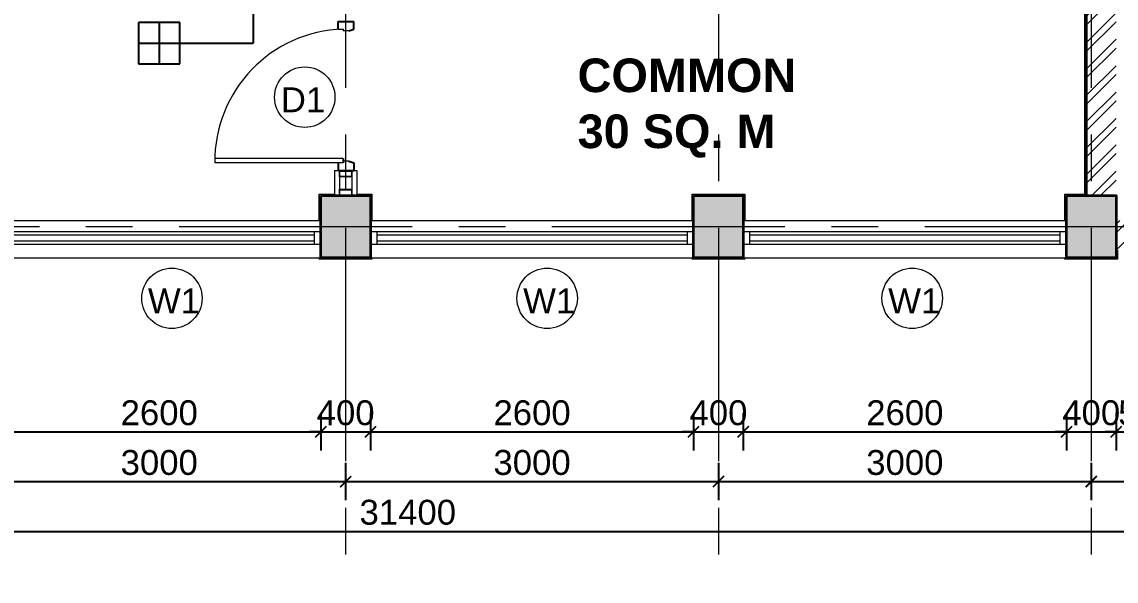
# Model space of a CAD drawing. Header units: inches. Extents: x 527934 to 2134587, y -408734 to 227304.
# Drawn here: x 1485295 to 1494101, y -203679 to -199183 of the extents above; entities that cross this region are included whole.
import ezdxf

# ---------------------------------------------------------------- set-up
doc = ezdxf.new("R2010")
doc.units = ezdxf.units.IN
doc.header["$MEASUREMENT"] = 0
doc.linetypes.add('CENTER', pattern=[2, 1.25, -0.25, 0.25, -0.25])
for name, color, linetype, lineweight in [('1 LIGHT N SWITCH', 3, 'Continuous', 25), ('6 LIGHT PT WIRING', 3, 'Continuous', 25), ('centre line', 1, 'CENTER', 9), ('dim', 253, 'Continuous', 9), ('door', 77, 'Continuous', 13), ('hatch', 250, 'Continuous', 5), ('hatch - general', 252, 'Continuous', 5), ('hatch 2', 251, 'Continuous', 5), ('metal', 40, 'Continuous', 18), ('partition wall', 5, 'Continuous', 20), ('plaster line', 253, 'Continuous', 5), ('sill', 253, 'Continuous', 13), ('text', 7, 'Continuous', 13), ('wall - brick', 30, 'Continuous', 35), ('window', 1, 'Continuous', 15)]:
    doc.layers.add(name, color=color, linetype=linetype, lineweight=lineweight)
doc.styles.get("Standard").update_dxf_attribs({"font": 'arial.ttf'})
doc.styles.add('style1', font='arial.ttf')
doc.linetypes.add('BATTING', pattern='A,0.0001,-0.1,[134,ltypeshp.shx,S=0.1,R=0,X=-0.1,Y=0],-0.2,[134,ltypeshp.shx,S=0.1,R=180,X=0.1,Y=0],-0.1', length=0.4001)
doc.dimstyles.new('dim 100', dxfattribs={"dimtxt": 200, "dimasz": 90, "dimexe": 150, "dimexo": 150, "dimgap": 50, "dimtad": 1, "dimdec": 0, "dimzin": 0, "dimdsep": 46, "dimtxsty": 'Standard', "dimblk": 'ARCHTICK', "dimcen": 100, "dimdle": 150, "dimazin": 0, "dimtfac": 1, "dimtdec": 0, "dimtix": 1, "dimtmove": 2, "dimatfit": 3, "dimfxl": 150, "dimfxlon": 1, "dimtolj": 1, "dimtzin": 0, "dimarcsym": 0})

# ---------------------------------------------------------------- blocks, each defined once
blk = doc.blocks.new('door 1')
at = {"layer": 'door', "lineweight": 25}
for p, q in [((1761262.3, -142071.5), (1761366.5, -142071.5)), ((1761262.3, -142124), (1761262.3, -142071.5)), ((1761333.2, -142134), (1761366.5, -142124)), ((1761366.5, -142124), (1761366.5, -142071.5)), ((1761295.7, -142989.8), (1761295.7, -143019)), ((1761333.2, -143009), (1761366.5, -143019)), ((1761262.3, -143019), (1761262.3, -143071.5)), ((1761262.3, -143071.5), (1761366.5, -143071.5)), ((1761366.5, -143019), (1761366.5, -143071.5))]:
    blk.add_line(p, q, dxfattribs=at)
at = {"layer": 'door'}
for p, q in [((1761262.3, -142124), (1761295.7, -142124)), ((1761295.7, -142124), (1761295.7, -142134)), ((1761333.2, -142134), (1761295.7, -142134)), ((1761295.7, -142989.8), (1760434.8, -142989.8)), ((1761333.2, -143009), (1761295.7, -143009)), ((1761295.7, -143019), (1760434.6, -143019))]:
    blk.add_line(p, q, dxfattribs=at)
blk.add_arc((1761319.9, -143009), 885.3, 91.56718, 180.64961, dxfattribs=at)
blk = doc.blocks.new('WINDOW 1')
at = {"layer": 'window'}
for p, q in [((2122081.7, -84476), (2124681.7, -84476)), ((2122131.7, -84476), (2122131.7, -84576)), ((2122131.7, -84501), (2124631.7, -84501)), ((2122081.7, -84576), (2124681.7, -84576)), ((2122131.7, -84551), (2124631.7, -84551))]:
    blk.add_line(p, q, dxfattribs=at)
at = {"layer": 'window', "ltscale": 400}
blk.add_line((2124631.7, -84576), (2124631.7, -84476), dxfattribs=at)
blk = doc.blocks.new('2X4')
at = {"layer": 'hatch 2'}
h = blk.add_hatch(dxfattribs=at)
h.set_pattern_fill('ANSI31', color=256, scale=20)
h.set_pattern_definition([(45, (0, 0), (-1.767766953, 1.767766953), [])])
h.paths.add_polyline_path([(5938822.1, -146996.9), (5938776.1, -146996.9, 0.414214), (5938774.1, -146998.9), (5938774.1, -147046.9), (5938777.3, -147046.9), (5938777.3, -147000.1), (5938820.9, -147000.1), (5938820.9, -147046.9), (5938824.1, -147046.9), (5938824.1, -146998.9, 0.414214)])
h.paths.add_polyline_path([(5938777.3, -147046.9), (5938774.1, -147046.9), (5938774.1, -147094.9, 0.414214), (5938776.1, -147096.9), (5938822.1, -147096.9, 0.414218), (5938824.1, -147094.9), (5938824.1, -147046.9), (5938820.9, -147046.9), (5938820.9, -147093.7), (5938777.3, -147093.7)])
at = {"layer": 'metal'}
blk.add_lwpolyline([(5938776.1, -147096.9), (5938822.1, -147096.9, 0.414214), (5938824.1, -147094.9), (5938824.1, -146998.9, 0.414214), (5938822.1, -146996.9), (5938776.1, -146996.9, 0.414214), (5938774.1, -146998.9), (5938774.1, -147094.9, 0.414214)], format="xyb", close=True, dxfattribs=at)
blk.add_lwpolyline([(5938777.3, -147093.7), (5938820.9, -147093.7), (5938820.9, -147000.1), (5938777.3, -147000.1)], close=True, dxfattribs=at)
blk = doc.blocks.new('_ArchTick')
at = {"color": 0, "linetype": 'ByBlock', "const_width": 0.15}
blk.add_lwpolyline([(-0.5, -0.5), (0.5, 0.5)], dxfattribs=at)
blk = doc.blocks.new('*D3360')
at = {"layer": 'Defpoints', "color": 0, "ltscale": 400}
for p in [(1472700.6, -201078.8), (1504100.6, -201078.8), (1504100.6, -203278.8)]:
    blk.add_point(p, dxfattribs=at)
at = {"layer": 'dim', "color": 0, "lineweight": -2, "ltscale": 400}
for p, q in [((1472700.6, -203128.8), (1472700.6, -203428.8)), ((1504100.6, -203128.8), (1504100.6, -203428.8)), ((1472550.6, -203278.8), (1504250.6, -203278.8))]:
    blk.add_line(p, q, dxfattribs=at)
at = {"layer": 'dim', "color": 0, "lineweight": -2, "ltscale": 400, "xscale": 90, "yscale": 90, "zscale": 90, "rotation": 180}
blk.add_blockref('_ArchTick', (1472700.6, -203278.8), dxfattribs=at)
at = {"layer": 'dim', "color": 0, "lineweight": -2, "ltscale": 400, "xscale": 90, "yscale": 90, "zscale": 90}
blk.add_blockref('_ArchTick', (1504100.6, -203278.8), dxfattribs=at)
at = {"layer": 'dim', "color": 0, "ltscale": 400, "insert": (1488400.6, -203126.6), "char_height": 200, "attachment_point": 5}
blk.add_mtext('\\A1;31400', dxfattribs=at)
blk = doc.blocks.new('*D3365')
at = {"layer": 'Defpoints', "color": 0, "ltscale": 400}
for p in [(1484900.6, -201078.8), (1487900.6, -201078.8), (1487900.6, -202878.8)]:
    blk.add_point(p, dxfattribs=at)
at = {"layer": 'dim', "color": 0, "lineweight": -2, "ltscale": 400}
for p, q in [((1484900.6, -202728.8), (1484900.6, -203028.8)), ((1487900.6, -202728.8), (1487900.6, -203028.8)), ((1484750.6, -202878.8), (1488050.6, -202878.8))]:
    blk.add_line(p, q, dxfattribs=at)
at = {"layer": 'dim', "color": 0, "lineweight": -2, "ltscale": 400, "xscale": 90, "yscale": 90, "zscale": 90, "rotation": 180}
blk.add_blockref('_ArchTick', (1484900.6, -202878.8), dxfattribs=at)
at = {"layer": 'dim', "color": 0, "lineweight": -2, "ltscale": 400, "xscale": 90, "yscale": 90, "zscale": 90}
blk.add_blockref('_ArchTick', (1487900.6, -202878.8), dxfattribs=at)
at = {"layer": 'dim', "color": 0, "ltscale": 400, "insert": (1486400.6, -202726.6), "char_height": 200, "attachment_point": 5}
blk.add_mtext('\\A1;3000', dxfattribs=at)
blk = doc.blocks.new('*D3366')
at = {"layer": 'Defpoints', "color": 0, "ltscale": 400}
for p in [(1487900.6, -201078.8), (1490900.6, -201078.8), (1490900.6, -202878.8)]:
    blk.add_point(p, dxfattribs=at)
at = {"layer": 'dim', "color": 0, "lineweight": -2, "ltscale": 400}
for p, q in [((1487900.6, -202728.8), (1487900.6, -203028.8)), ((1490900.6, -202728.8), (1490900.6, -203028.8)), ((1487750.6, -202878.8), (1491050.6, -202878.8))]:
    blk.add_line(p, q, dxfattribs=at)
at = {"layer": 'dim', "color": 0, "lineweight": -2, "ltscale": 400, "xscale": 90, "yscale": 90, "zscale": 90, "rotation": 180}
blk.add_blockref('_ArchTick', (1487900.6, -202878.8), dxfattribs=at)
at = {"layer": 'dim', "color": 0, "lineweight": -2, "ltscale": 400, "xscale": 90, "yscale": 90, "zscale": 90}
blk.add_blockref('_ArchTick', (1490900.6, -202878.8), dxfattribs=at)
at = {"layer": 'dim', "color": 0, "ltscale": 400, "insert": (1489400.6, -202726.6), "char_height": 200, "attachment_point": 5}
blk.add_mtext('\\A1;3000', dxfattribs=at)
blk = doc.blocks.new('*D3367')
at = {"layer": 'Defpoints', "color": 0, "ltscale": 400}
for p in [(1490900.6, -201078.8), (1493900.6, -201078.8), (1493900.6, -202878.8)]:
    blk.add_point(p, dxfattribs=at)
at = {"layer": 'dim', "color": 0, "lineweight": -2, "ltscale": 400}
for p, q in [((1490900.6, -202728.8), (1490900.6, -203028.8)), ((1493900.6, -202728.8), (1493900.6, -203028.8)), ((1490750.6, -202878.8), (1494050.6, -202878.8))]:
    blk.add_line(p, q, dxfattribs=at)
at = {"layer": 'dim', "color": 0, "lineweight": -2, "ltscale": 400, "xscale": 90, "yscale": 90, "zscale": 90, "rotation": 180}
blk.add_blockref('_ArchTick', (1490900.6, -202878.8), dxfattribs=at)
at = {"layer": 'dim', "color": 0, "lineweight": -2, "ltscale": 400, "xscale": 90, "yscale": 90, "zscale": 90}
blk.add_blockref('_ArchTick', (1493900.6, -202878.8), dxfattribs=at)
at = {"layer": 'dim', "color": 0, "ltscale": 400, "insert": (1492400.6, -202726.6), "char_height": 200, "attachment_point": 5}
blk.add_mtext('\\A1;3000', dxfattribs=at)
blk = doc.blocks.new('*D3368')
at = {"layer": 'Defpoints', "color": 0, "ltscale": 400}
for p in [(1493900.6, -201078.8), (1497900.6, -201078.8), (1497900.6, -202878.8)]:
    blk.add_point(p, dxfattribs=at)
at = {"layer": 'dim', "color": 0, "lineweight": -2, "ltscale": 400}
for p, q in [((1493900.6, -202728.8), (1493900.6, -203028.8)), ((1497900.6, -202728.8), (1497900.6, -203028.8)), ((1493750.6, -202878.8), (1498050.6, -202878.8))]:
    blk.add_line(p, q, dxfattribs=at)
at = {"layer": 'dim', "color": 0, "lineweight": -2, "ltscale": 400, "xscale": 90, "yscale": 90, "zscale": 90, "rotation": 180}
blk.add_blockref('_ArchTick', (1493900.6, -202878.8), dxfattribs=at)
at = {"layer": 'dim', "color": 0, "lineweight": -2, "ltscale": 400, "xscale": 90, "yscale": 90, "zscale": 90}
blk.add_blockref('_ArchTick', (1497900.6, -202878.8), dxfattribs=at)
at = {"layer": 'dim', "color": 0, "ltscale": 400, "insert": (1495900.6, -202726.7), "char_height": 200, "attachment_point": 5}
blk.add_mtext('\\A1;4000', dxfattribs=at)
blk = doc.blocks.new('*D3392')
at = {"layer": 'Defpoints', "color": 0, "ltscale": 400}
for p in [(1485100.6, -201078.8), (1487700.6, -201078.8), (1487700.6, -202478.8)]:
    blk.add_point(p, dxfattribs=at)
at = {"layer": 'plaster line', "color": 0, "lineweight": -2, "ltscale": 400}
for p, q in [((1485100.6, -202328.8), (1485100.6, -202628.8)), ((1487700.6, -202328.8), (1487700.6, -202628.8)), ((1484950.6, -202478.8), (1487850.6, -202478.8))]:
    blk.add_line(p, q, dxfattribs=at)
at = {"layer": 'plaster line', "color": 0, "lineweight": -2, "ltscale": 400, "xscale": 90, "yscale": 90, "zscale": 90, "rotation": 180}
blk.add_blockref('_ArchTick', (1485100.6, -202478.8), dxfattribs=at)
at = {"layer": 'plaster line', "color": 0, "lineweight": -2, "ltscale": 400, "xscale": 90, "yscale": 90, "zscale": 90}
blk.add_blockref('_ArchTick', (1487700.6, -202478.8), dxfattribs=at)
at = {"layer": 'plaster line', "color": 0, "ltscale": 400, "insert": (1486400.6, -202326.7), "char_height": 200, "attachment_point": 5}
blk.add_mtext('\\A1;2600', dxfattribs=at)
blk = doc.blocks.new('*D3393')
at = {"layer": 'Defpoints', "color": 0, "ltscale": 400}
for p in [(1487700.6, -201078.8), (1488100.6, -201078.8), (1488100.6, -202478.8)]:
    blk.add_point(p, dxfattribs=at)
at = {"layer": 'plaster line', "color": 0, "lineweight": -2, "ltscale": 400}
for p, q in [((1487700.6, -202328.8), (1487700.6, -202628.8)), ((1488100.6, -202328.8), (1488100.6, -202628.8)), ((1487700.6, -202478.8), (1487610.6, -202478.8)), ((1487700.6, -202478.8), (1488100.6, -202478.8)), ((1488100.6, -202478.8), (1488190.6, -202478.8))]:
    blk.add_line(p, q, dxfattribs=at)
at = {"layer": 'plaster line', "color": 0, "lineweight": -2, "ltscale": 400, "xscale": 90, "yscale": 90, "zscale": 90}
blk.add_blockref('_ArchTick', (1487700.6, -202478.8), dxfattribs=at)
at = {"layer": 'plaster line', "color": 0, "lineweight": -2, "ltscale": 400, "xscale": 90, "yscale": 90, "zscale": 90, "rotation": 180}
blk.add_blockref('_ArchTick', (1488100.6, -202478.8), dxfattribs=at)
at = {"layer": 'plaster line', "color": 0, "ltscale": 400, "insert": (1487900.6, -202326.7), "char_height": 200, "attachment_point": 5}
blk.add_mtext('\\A1;400', dxfattribs=at)
blk = doc.blocks.new('*D3394')
at = {"layer": 'Defpoints', "color": 0, "ltscale": 400}
for p in [(1488100.6, -201078.8), (1490700.6, -201078.8), (1490700.6, -202478.8)]:
    blk.add_point(p, dxfattribs=at)
at = {"layer": 'plaster line', "color": 0, "lineweight": -2, "ltscale": 400}
for p, q in [((1488100.6, -202328.8), (1488100.6, -202628.8)), ((1490700.6, -202328.8), (1490700.6, -202628.8)), ((1487950.6, -202478.8), (1490850.6, -202478.8))]:
    blk.add_line(p, q, dxfattribs=at)
at = {"layer": 'plaster line', "color": 0, "lineweight": -2, "ltscale": 400, "xscale": 90, "yscale": 90, "zscale": 90, "rotation": 180}
blk.add_blockref('_ArchTick', (1488100.6, -202478.8), dxfattribs=at)
at = {"layer": 'plaster line', "color": 0, "lineweight": -2, "ltscale": 400, "xscale": 90, "yscale": 90, "zscale": 90}
blk.add_blockref('_ArchTick', (1490700.6, -202478.8), dxfattribs=at)
at = {"layer": 'plaster line', "color": 0, "ltscale": 400, "insert": (1489400.6, -202326.7), "char_height": 200, "attachment_point": 5}
blk.add_mtext('\\A1;2600', dxfattribs=at)
blk = doc.blocks.new('*D3395')
at = {"layer": 'Defpoints', "color": 0, "ltscale": 400}
for p in [(1490700.6, -201078.8), (1491100.6, -201078.8), (1491100.6, -202478.8)]:
    blk.add_point(p, dxfattribs=at)
at = {"layer": 'plaster line', "color": 0, "lineweight": -2, "ltscale": 400}
for p, q in [((1490700.6, -202328.8), (1490700.6, -202628.8)), ((1491100.6, -202328.8), (1491100.6, -202628.8)), ((1490700.6, -202478.8), (1490610.6, -202478.8)), ((1490700.6, -202478.8), (1491100.6, -202478.8)), ((1491100.6, -202478.8), (1491190.6, -202478.8))]:
    blk.add_line(p, q, dxfattribs=at)
at = {"layer": 'plaster line', "color": 0, "lineweight": -2, "ltscale": 400, "xscale": 90, "yscale": 90, "zscale": 90}
blk.add_blockref('_ArchTick', (1490700.6, -202478.8), dxfattribs=at)
at = {"layer": 'plaster line', "color": 0, "lineweight": -2, "ltscale": 400, "xscale": 90, "yscale": 90, "zscale": 90, "rotation": 180}
blk.add_blockref('_ArchTick', (1491100.6, -202478.8), dxfattribs=at)
at = {"layer": 'plaster line', "color": 0, "ltscale": 400, "insert": (1490900.6, -202326.7), "char_height": 200, "attachment_point": 5}
blk.add_mtext('\\A1;400', dxfattribs=at)
blk = doc.blocks.new('*D3396')
at = {"layer": 'Defpoints', "color": 0, "ltscale": 400}
for p in [(1491100.6, -201078.8), (1493700.6, -201078.8), (1493700.6, -202478.8)]:
    blk.add_point(p, dxfattribs=at)
at = {"layer": 'plaster line', "color": 0, "lineweight": -2, "ltscale": 400}
for p, q in [((1491100.6, -202328.8), (1491100.6, -202628.8)), ((1493700.6, -202328.8), (1493700.6, -202628.8)), ((1490950.6, -202478.8), (1493850.6, -202478.8))]:
    blk.add_line(p, q, dxfattribs=at)
at = {"layer": 'plaster line', "color": 0, "lineweight": -2, "ltscale": 400, "xscale": 90, "yscale": 90, "zscale": 90, "rotation": 180}
blk.add_blockref('_ArchTick', (1491100.6, -202478.8), dxfattribs=at)
at = {"layer": 'plaster line', "color": 0, "lineweight": -2, "ltscale": 400, "xscale": 90, "yscale": 90, "zscale": 90}
blk.add_blockref('_ArchTick', (1493700.6, -202478.8), dxfattribs=at)
at = {"layer": 'plaster line', "color": 0, "ltscale": 400, "insert": (1492400.6, -202326.7), "char_height": 200, "attachment_point": 5}
blk.add_mtext('\\A1;2600', dxfattribs=at)
blk = doc.blocks.new('*D3397')
at = {"layer": 'Defpoints', "color": 0, "ltscale": 400}
for p in [(1493700.6, -201078.8), (1494100.6, -201078.8), (1494100.6, -202478.8)]:
    blk.add_point(p, dxfattribs=at)
at = {"layer": 'plaster line', "color": 0, "lineweight": -2, "ltscale": 400}
for p, q in [((1493700.6, -202328.8), (1493700.6, -202628.8)), ((1494100.6, -202328.8), (1494100.6, -202628.8)), ((1493700.6, -202478.8), (1493610.6, -202478.8)), ((1493700.6, -202478.8), (1494100.6, -202478.8)), ((1494100.6, -202478.8), (1494190.6, -202478.8))]:
    blk.add_line(p, q, dxfattribs=at)
at = {"layer": 'plaster line', "color": 0, "lineweight": -2, "ltscale": 400, "xscale": 90, "yscale": 90, "zscale": 90}
blk.add_blockref('_ArchTick', (1493700.6, -202478.8), dxfattribs=at)
at = {"layer": 'plaster line', "color": 0, "lineweight": -2, "ltscale": 400, "xscale": 90, "yscale": 90, "zscale": 90, "rotation": 180}
blk.add_blockref('_ArchTick', (1494100.6, -202478.8), dxfattribs=at)
at = {"layer": 'plaster line', "color": 0, "ltscale": 400, "insert": (1493900.6, -202326.7), "char_height": 200, "attachment_point": 5}
blk.add_mtext('\\A1;400', dxfattribs=at)
blk = doc.blocks.new('*D3398')
at = {"layer": 'Defpoints', "color": 0, "ltscale": 400}
for p in [(1494600.6, -201018.8), (1494100.6, -201078.8), (1494600.6, -202478.8)]:
    blk.add_point(p, dxfattribs=at)
at = {"layer": 'plaster line', "color": 0, "lineweight": -2, "ltscale": 400}
for p, q in [((1494100.6, -202328.8), (1494100.6, -202628.8)), ((1494600.6, -202328.8), (1494600.6, -202628.8)), ((1494100.6, -202478.8), (1494010.6, -202478.8)), ((1494100.6, -202478.8), (1494600.6, -202478.8)), ((1494600.6, -202478.8), (1494690.6, -202478.8))]:
    blk.add_line(p, q, dxfattribs=at)
at = {"layer": 'plaster line', "color": 0, "lineweight": -2, "ltscale": 400, "xscale": 90, "yscale": 90, "zscale": 90}
blk.add_blockref('_ArchTick', (1494100.6, -202478.8), dxfattribs=at)
at = {"layer": 'plaster line', "color": 0, "lineweight": -2, "ltscale": 400, "xscale": 90, "yscale": 90, "zscale": 90, "rotation": 180}
blk.add_blockref('_ArchTick', (1494600.6, -202478.8), dxfattribs=at)
at = {"layer": 'plaster line', "color": 0, "ltscale": 400, "insert": (1494350.6, -202326.7), "char_height": 200, "attachment_point": 5}
blk.add_mtext('\\A1;500', dxfattribs=at)
blk = doc.blocks.new('1x1')
at = {"color": 3, "ltscale": 0.015}
for p, q in [((1177842.7, -86772.3), (1177405.3, -86772.3)), ((1177405.3, -86772.3), (1177405.3, -87209.7)), ((1177624, -86772.3), (1177624, -87209.7)), ((1177842.7, -87209.7), (1177842.7, -86772.3)), ((1177405.3, -86991), (1177842.7, -86991)), ((1177405.3, -87209.7), (1177842.7, -87209.7))]:
    blk.add_line(p, q, dxfattribs=at)

msp = doc.modelspace()

# ---------------------------------------------------------------- hatches: boundary and pattern name
at = {"layer": 'hatch', "ltscale": 400}
h = msp.add_hatch(dxfattribs=at)
h.set_pattern_fill('ANSI32', color=256, scale=400)
h.set_pattern_definition([(45, (-648981.04, 58081.36), (-106.066017, 106.066017), []), (45, (-648910.33, 58081.36), (-106.066017, 106.066017), [])])
h.paths.add_polyline_path([(1497700.6, -200828.8), (1497200.6, -200828.8), (1497200.6, -201018.8), (1497700.6, -201018.8)])
h.paths.add_polyline_path([(1497700.6, -200778.8), (1497200.6, -200778.8), (1497200.6, -200828.8), (1497700.6, -200828.8)])
h.paths.add_polyline_path([(1494600.6, -200828.8), (1494100.6, -200828.8), (1494100.6, -201018.8), (1494600.6, -201018.8)])
h.paths.add_polyline_path([(1494600.6, -200778.8), (1494100.6, -200778.8), (1494100.6, -200828.8), (1494600.6, -200828.8)])
h.paths.add_polyline_path([(1494100.6, -195678.8), (1493900.6, -195678.8), (1493900.6, -200578.8), (1494100.6, -200578.8)])
h.paths.add_polyline_path([(1493900.6, -195678.8), (1493860.6, -195678.8), (1493860.6, -200578.8), (1493900.6, -200578.8)])
h.paths.add_polyline_path([(1494100.6, -194458.8), (1493900.6, -194458.8), (1493900.6, -194578.8), (1493980.6, -194578.8), (1493980.6, -195178.8), (1494100.6, -195178.8)])
h.paths.add_polyline_path([(1493900.6, -194458.8), (1492300.6, -194458.8), (1492300.6, -195428.8), (1492420.6, -195428.8), (1492420.6, -194578.8), (1493380.6, -194578.8), (1493900.6, -194578.8)])
h.paths.add_polyline_path([(1493500.6, -194578.8), (1493380.6, -194578.8), (1493380.6, -195428.8), (1493500.6, -195428.8)], flags=17)
h.paths.add_polyline_path([(1493500.6, -195428.8), (1493380.6, -195428.8), (1493380.6, -195498.8), (1493500.6, -195498.8)])
h.paths.add_polyline_path([(1492420.6, -195428.8), (1492300.6, -195428.8), (1492300.6, -195498.8), (1492420.6, -195498.8)])
at = {"layer": 'hatch - general'}
h = msp.add_hatch(dxfattribs=at)
h.set_pattern_fill('AR-CONC', color=256, scale=15)
h.set_pattern_definition([(50, (-648981.04, -100972.85), (107.5890274, -9.4128202), [11.25, -123.75]), (355, (-648981.04, -100972.85), (-20.8127, 112.82882), [9, -99]), (100.4514445, (-648972.07, -100973.63), (86.776327, 103.4159986), [9.561029, -105.171317]), (46.1842, (-648981.04, -100942.85), (160.0862, -24.827892), [16.875, -185.625]), (96.6356355, (-648967.7, -100944.92), (140.199292, 146.11779), [14.341551, -157.757064]), (351.184164, (-648981.04, -100942.85), (140.199292, 146.11779), [13.5, -148.5]), (21, (-648966.04, -100950.35), (89.5360578, -60.3928336), [11.25, -123.75]), (326, (-648966.04, -100950.35), (36.4973, 108.772507), [9, -99]), (71.451445, (-648958.58, -100955.38), (126.0333565, 48.379673), [9.5610285, -105.171317]), (37.5, (-648981.04, -100972.847), (1.8239783, 49.9340781), [0, -97.8, 0, -100.5, 0, -99.375]), (7.5, (-648981.04, -100972.85), (39.4604306, 59.1617568), [0, -57.3, 0, -95.55, 0, -37.875]), (327.5, (-649014.49, -100972.847), (80.0733654, -3.38323076), [0, -37.5, 0, -117, 0, -155.25]), (317.5, (-649029.49, -100972.85), (87.4779254, 15.0157473), [0, -48.75, 0, -77.7, 0, -110.25])])
h.paths.add_polyline_path([(1472900.6, -200578.8), (1472700.6, -200578.8), (1472700.6, -200828.8), (1472900.6, -200828.8)])
h.paths.add_polyline_path([(1473100.6, -200578.8), (1472900.6, -200578.8), (1472900.6, -200828.8), (1473100.6, -200828.8)])
h.paths.add_polyline_path([(1473100.6, -200828.8), (1472900.6, -200828.8), (1472900.6, -201078.8), (1473100.6, -201078.8)])
h.paths.add_polyline_path([(1472900.6, -200828.8), (1472700.6, -200828.8), (1472700.6, -201078.8), (1472900.6, -201078.8)])
h.paths.add_polyline_path([(1475900.6, -200578.8), (1475700.6, -200578.8), (1475700.6, -200828.8), (1475900.6, -200828.8)])
h.paths.add_polyline_path([(1476100.6, -200578.8), (1475900.6, -200578.8), (1475900.6, -200828.8), (1476100.6, -200828.8)])
h.paths.add_polyline_path([(1476100.6, -200828.8), (1475900.6, -200828.8), (1475900.6, -201078.8), (1476100.6, -201078.8)])
h.paths.add_polyline_path([(1475900.6, -200828.8), (1475700.6, -200828.8), (1475700.6, -201078.8), (1475900.6, -201078.8)])
h.paths.add_polyline_path([(1478900.6, -200578.8), (1478700.6, -200578.8), (1478700.6, -200828.8), (1478900.6, -200828.8)])
h.paths.add_polyline_path([(1479100.6, -200578.8), (1478900.6, -200578.8), (1478900.6, -200828.8), (1479100.6, -200828.8)])
h.paths.add_polyline_path([(1479100.6, -200828.8), (1478900.6, -200828.8), (1478900.6, -201078.8), (1479100.6, -201078.8)])
h.paths.add_polyline_path([(1478900.6, -200828.8), (1478700.6, -200828.8), (1478700.6, -201078.8), (1478900.6, -201078.8)])
h.paths.add_polyline_path([(1481900.6, -200828.8), (1481700.6, -200828.8), (1481700.6, -201078.8), (1481900.6, -201078.8)])
h.paths.add_polyline_path([(1482100.6, -200828.8), (1481900.6, -200828.8), (1481900.6, -201078.8), (1482100.6, -201078.8)])
h.paths.add_polyline_path([(1482100.6, -200578.8), (1481900.6, -200578.8), (1481900.6, -200828.8), (1482100.6, -200828.8)])
h.paths.add_polyline_path([(1481900.6, -200578.8), (1481700.6, -200578.8), (1481700.6, -200828.8), (1481900.6, -200828.8)])
h.paths.add_polyline_path([(1485100.6, -200828.8), (1484900.6, -200828.8), (1484900.6, -201078.8), (1485100.6, -201078.8)])
h.paths.add_polyline_path([(1484900.6, -200828.8), (1484700.6, -200828.8), (1484700.6, -201078.8), (1484900.6, -201078.8)])
h.paths.add_polyline_path([(1485100.6, -200578.8), (1484900.6, -200578.8), (1484900.6, -200828.8), (1485100.6, -200828.8)])
h.paths.add_polyline_path([(1484900.6, -200578.8), (1484700.6, -200578.8), (1484700.6, -200828.8), (1484900.6, -200828.8)])
h.paths.add_polyline_path([(1488100.6, -200828.8), (1487900.6, -200828.8), (1487900.6, -201078.8), (1488100.6, -201078.8)])
h.paths.add_polyline_path([(1488100.6, -200578.8), (1487900.6, -200578.8), (1487900.6, -200828.8), (1488100.6, -200828.8)])
h.paths.add_polyline_path([(1487900.6, -200578.8), (1487700.6, -200578.8), (1487700.6, -200828.8), (1487900.6, -200828.8)])
h.paths.add_polyline_path([(1487900.6, -200828.8), (1487700.6, -200828.8), (1487700.6, -201078.8), (1487900.6, -201078.8)])
h.paths.add_polyline_path([(1490900.6, -200828.8), (1490700.6, -200828.8), (1490700.6, -201078.8), (1490900.6, -201078.8)])
h.paths.add_polyline_path([(1490900.6, -200578.8), (1490700.6, -200578.8), (1490700.6, -200828.8), (1490900.6, -200828.8)])
h.paths.add_polyline_path([(1491100.6, -200578.8), (1490900.6, -200578.8), (1490900.6, -200828.8), (1491100.6, -200828.8)])
h.paths.add_polyline_path([(1491100.6, -200828.8), (1490900.6, -200828.8), (1490900.6, -201078.8), (1491100.6, -201078.8)])
h.paths.add_polyline_path([(1493900.6, -200578.8), (1493700.6, -200578.8), (1493700.6, -200828.8), (1493900.6, -200828.8)])
h.paths.add_polyline_path([(1494100.6, -200578.8), (1493900.6, -200578.8), (1493900.6, -200828.8), (1494100.6, -200828.8)])
h.paths.add_polyline_path([(1494100.6, -200828.8), (1493900.6, -200828.8), (1493900.6, -201078.8), (1494100.6, -201078.8)])
h.paths.add_polyline_path([(1493900.6, -200828.8), (1493700.6, -200828.8), (1493700.6, -201078.8), (1493900.6, -201078.8)])
h.paths.add_polyline_path([(1498100.6, -200828.8), (1497900.6, -200828.8), (1497900.6, -201078.8), (1498100.6, -201078.8)])
h.paths.add_polyline_path([(1498100.6, -200578.8), (1497900.6, -200578.8), (1497900.6, -200828.8), (1498100.6, -200828.8)])
h.paths.add_polyline_path([(1497900.6, -200578.8), (1497700.6, -200578.8), (1497700.6, -200828.8), (1497900.6, -200828.8)])
h.paths.add_polyline_path([(1497900.6, -200828.8), (1497700.6, -200828.8), (1497700.6, -201078.8), (1497900.6, -201078.8)])
h.paths.add_polyline_path([(1501100.6, -200828.8), (1500900.6, -200828.8), (1500900.6, -201078.8), (1501100.6, -201078.8)])
h.paths.add_polyline_path([(1501100.6, -200578.8), (1500900.6, -200578.8), (1500900.6, -200828.8), (1501100.6, -200828.8)])
h.paths.add_polyline_path([(1500900.6, -200578.8), (1500700.6, -200578.8), (1500700.6, -200828.8), (1500900.6, -200828.8)])
h.paths.add_polyline_path([(1500900.6, -200828.8), (1500700.6, -200828.8), (1500700.6, -201078.8), (1500900.6, -201078.8)])
h.paths.add_polyline_path([(1504100.6, -200828.8), (1503900.6, -200828.8), (1503900.6, -201078.8), (1504100.6, -201078.8)])
h.paths.add_polyline_path([(1504100.6, -200578.8), (1503900.6, -200578.8), (1503900.6, -200828.8), (1504100.6, -200828.8)])
h.paths.add_polyline_path([(1503900.6, -200578.8), (1503700.6, -200578.8), (1503700.6, -200828.8), (1503900.6, -200828.8)])
h.paths.add_polyline_path([(1503900.6, -200828.8), (1503700.6, -200828.8), (1503700.6, -201078.8), (1503900.6, -201078.8)])
h.paths.add_polyline_path([(1504100.6, -195178.8), (1503900.6, -195178.8), (1503900.6, -195428.8), (1504100.6, -195428.8)])
h.paths.add_polyline_path([(1504100.6, -195428.8), (1503900.6, -195428.8), (1503900.6, -195678.8), (1504100.6, -195678.8)])
h.paths.add_polyline_path([(1503900.6, -195428.8), (1503700.6, -195428.8), (1503700.6, -195678.8), (1503900.6, -195678.8)])
h.paths.add_polyline_path([(1503900.6, -195178.8), (1503700.6, -195178.8), (1503700.6, -195428.8), (1503900.6, -195428.8)])
h.paths.add_polyline_path([(1500900.6, -195178.8), (1500700.6, -195178.8), (1500700.6, -195428.8), (1500900.6, -195428.8)])
h.paths.add_polyline_path([(1500900.6, -195428.8), (1500700.6, -195428.8), (1500700.6, -195678.8), (1500900.6, -195678.8)])
h.paths.add_polyline_path([(1501100.6, -195178.8), (1500900.6, -195178.8), (1500900.6, -195428.8), (1501100.6, -195428.8)])
h.paths.add_polyline_path([(1501100.6, -195428.8), (1500900.6, -195428.8), (1500900.6, -195678.8), (1501100.6, -195678.8)])
h.paths.add_polyline_path([(1497900.6, -195178.8), (1497700.6, -195178.8), (1497700.6, -195428.8), (1497900.6, -195428.8)])
h.paths.add_polyline_path([(1498100.6, -195178.8), (1497900.6, -195178.8), (1497900.6, -195428.8), (1498100.6, -195428.8)])
h.paths.add_polyline_path([(1498100.6, -195428.8), (1497900.6, -195428.8), (1497900.6, -195678.8), (1498100.6, -195678.8)])
h.paths.add_polyline_path([(1497900.6, -195428.8), (1497700.6, -195428.8), (1497700.6, -195678.8), (1497900.6, -195678.8)])
h.paths.add_polyline_path([(1493900.6, -195178.8), (1493700.6, -195178.8), (1493700.6, -195428.8), (1493900.6, -195428.8)])
h.paths.add_polyline_path([(1494100.6, -195178.8), (1493900.6, -195178.8), (1493900.6, -195428.8), (1494100.6, -195428.8)])
h.paths.add_polyline_path([(1494100.6, -195428.8), (1493900.6, -195428.8), (1493900.6, -195678.8), (1494100.6, -195678.8)])
h.paths.add_polyline_path([(1493900.6, -195428.8), (1493700.6, -195428.8), (1493700.6, -195678.8), (1493900.6, -195678.8)])
h.paths.add_polyline_path([(1491100.6, -195178.8), (1490900.6, -195178.8), (1490900.6, -195428.8), (1491100.6, -195428.8)])
h.paths.add_polyline_path([(1490900.6, -195178.8), (1490700.6, -195178.8), (1490700.6, -195428.8), (1490900.6, -195428.8)])
h.paths.add_polyline_path([(1490900.6, -195428.8), (1490700.6, -195428.8), (1490700.6, -195678.8), (1490900.6, -195678.8)])
h.paths.add_polyline_path([(1491100.6, -195428.8), (1490900.6, -195428.8), (1490900.6, -195678.8), (1491100.6, -195678.8)])
h.paths.add_polyline_path([(1488550, -188926.1), (1490470.1, -188926.1), (1490470.1, -187802.5), (1488550, -187802.5)], flags=9)
h.paths.add_polyline_path([(1484791.2, -188926.1), (1486733.5, -188926.1), (1486733.5, -187802.5), (1484791.2, -187802.5)], flags=9)
h.paths.add_polyline_path([(1480215.8, -188926.1), (1482205.7, -188926.1), (1482205.7, -187802.5), (1480215.8, -187802.5)], flags=9)
h.paths.add_polyline_path([(1474409.2, -188922.2), (1476632.6, -188922.2), (1476632.6, -187798.7), (1474409.2, -187798.7)], flags=9)
h.paths.add_polyline_path([(1474168, -187088.5), (1474169.5, -187088.5), (1474169.5, -187087.7), (1474168, -187087.7)], flags=9)
h.paths.add_polyline_path([(1473690.5, -187458), (1473692, -187458), (1473692, -187457.2), (1473690.5, -187457.2)], flags=9)

# ---------------------------------------------------------------- linework, layer by layer
at = {"layer": '6 LIGHT PT WIRING', "ltscale": 400}
for p in [(1487157, -195682.5), (1486399.9, -199353.8)]:
    msp.add_line(p, (1487157, -199353.8), dxfattribs=at)
at = {"layer": 'centre line', "ltscale": 1500}
for p, q in [((1487900.6, -182838.8), (1487900.6, -203678.8)), ((1490900.6, -182838.8), (1490900.6, -203678.8)), ((1493900.6, -182838.8), (1493900.6, -203678.8)), ((1468561, -200828.8), (1506781, -200828.8))]:
    msp.add_line(p, q, dxfattribs=at)
at = {"layer": 'dim'}
for centre in [(1487571.9, -199788.3), (1486502.5, -201405.2), (1489522.2, -201405.2), (1492459.5, -201405.2)]:
    msp.add_circle(centre, 242.9, dxfattribs=at)
at = {"layer": 'hatch', "linetype": 'BATTING', "ltscale": 80}
msp.add_line((1487900.6, -200428.8), (1487900.6, -200528.8), dxfattribs=at)
at = {"layer": 'partition wall'}
for p, q in [((1487810.6, -200378.8), (1487810.6, -200578.8)), ((1487810.6, -200378.8), (1487990.6, -200378.8)), ((1487850.6, -200378.8), (1487850.6, -200578.8)), ((1487950.6, -200378.8), (1487950.6, -200578.8)), ((1487990.6, -200378.8), (1487990.6, -200578.8))]:
    msp.add_line(p, q, dxfattribs=at)
at = {"layer": 'plaster line', "ltscale": 400}
for points in [[(1487688.6, -200778.8), (1487688.6, -200566.8), (1487810.6, -200566.8)], [(1487990.6, -200566.8), (1488112.6, -200566.8), (1488112.6, -200778.8)], [(1490688.6, -200778.8), (1490688.6, -200566.8), (1490900.6, -200566.8)], [(1490900.6, -200566.8), (1491112.6, -200566.8), (1491112.6, -200778.8)], [(1494112.6, -201018.8), (1494112.6, -201090.8), (1493688.6, -201090.8), (1493688.6, -201078.8)], [(1488112.6, -201078.8), (1488112.6, -201090.8), (1487688.6, -201090.8), (1487688.6, -201078.8)], [(1491112.6, -201078.8), (1491112.6, -201090.8), (1490688.6, -201090.8), (1490688.6, -201078.8)]]:
    msp.add_lwpolyline(points, dxfattribs=at)
at = {"layer": 'sill'}
for p, q in [((1485100.6, -200778.8), (1487700.6, -200778.8)), ((1488100.6, -200778.8), (1490700.6, -200778.8)), ((1491100.6, -200778.8), (1493700.6, -200778.8)), ((1485100.6, -201078.8), (1487700.6, -201078.8)), ((1488100.6, -201078.8), (1490700.6, -201078.8)), ((1491100.6, -201078.8), (1493700.6, -201078.8))]:
    msp.add_line(p, q, dxfattribs=at)
msp.add_lwpolyline([(1493688.6, -200778.8), (1493688.6, -200566.8), (1493848.6, -200566.8), (1493848.6, -195690.8), (1493688.6, -195690.8)], dxfattribs=at)
at = {"layer": 'wall - brick'}
msp.add_line((1493860.6, -195678.8), (1493860.6, -200578.8), dxfattribs=at)
for points in [[(1487700.6, -200578.8), (1488100.6, -200578.8), (1488100.6, -201078.8), (1487700.6, -201078.8)], [(1490700.6, -200578.8), (1491100.6, -200578.8), (1491100.6, -201078.8), (1490700.6, -201078.8)], [(1493700.6, -200578.8), (1494100.6, -200578.8), (1494100.6, -201078.8), (1493700.6, -201078.8)]]:
    msp.add_lwpolyline(points, close=True, dxfattribs=at)
at = {"layer": 'window', "ltscale": 400}
for p, q in [((1487650.6, -200968.8), (1487650.6, -200868.8)), ((1493650.6, -200968.8), (1493650.6, -200868.8))]:
    msp.add_line(p, q, dxfattribs=at)
at = {"layer": 'window'}
for p, q in [((1491100.6, -200868.8), (1493700.6, -200868.8)), ((1491150.6, -200868.8), (1491150.6, -200968.8)), ((1491150.6, -200893.8), (1493650.6, -200893.8)), ((1491100.6, -200968.8), (1493700.6, -200968.8)), ((1491150.6, -200943.8), (1493650.6, -200943.8))]:
    msp.add_line(p, q, dxfattribs=at)

# ---------------------------------------------------------------- block references
at = {"layer": '1 LIGHT N SWITCH', "xscale": 0.7600000000093132, "yscale": 0.7600000000093132, "zscale": 0.76}
msp.add_blockref('1x1', (591405.7, -133240.7), dxfattribs=at)
at = {"layer": 'hatch - general', "xscale": -1, "rotation": 90}
for p in [(1340853.7, 5738395.2), (1340853.7, 5738245.2)]:
    msp.add_blockref('2X4', p, dxfattribs=at)
at = {"layer": 'partition wall', "xscale": 1.199999999953434, "yscale": 1.19999999999709, "zscale": 1.2}
msp.add_blockref('door 1', (-625674.2, -28693), dxfattribs=at)
at = {"layer": 'partition wall'}
for p in [(-636981, -116392.8), (-633981, -116392.8)]:
    msp.add_blockref('WINDOW 1', p, dxfattribs=at)

# ---------------------------------------------------------------- texts
at = {"layer": 'text', "style": 'style1'}
for s, p in [('D1', (1487378.9, -199909.4)), ('W1', (1486309.5, -201526.3)), ('W1', (1489329.2, -201526.3)), ('W1', (1492266.5, -201526.3))]:
    msp.add_text(s, height=200, dxfattribs=at).set_placement(p)
at = {"layer": 'text', "insert": (1489767.2, -199477.6), "char_height": 270, "attachment_point": 1}
msp.add_mtext_dynamic_manual_height_columns('{\\fArial|b1|i0|c0|p34;COMMON\\P30 SQ. M}', width=2282.796, gutter_width=1, heights=[0], dxfattribs=at)

# ---------------------------------------------------------------- dimensions: what is measured, and where the dimension line sits
at = {"layer": 'dim', "ltscale": 400}
for base, p1, p2, picture, middle in [((1504100.6, -203278.8), (1472700.6, -201078.8), (1504100.6, -201078.8), '*D3360', (1488400.6, -203126.6)), ((1487900.6, -202878.8), (1484900.6, -201078.8), (1487900.6, -201078.8), '*D3365', (1486400.6, -202726.6)), ((1490900.6, -202878.8), (1487900.6, -201078.8), (1490900.6, -201078.8), '*D3366', (1489400.6, -202726.6)), ((1493900.6, -202878.8), (1490900.6, -201078.8), (1493900.6, -201078.8), '*D3367', (1492400.6, -202726.6)), ((1497900.6, -202878.8), (1493900.6, -201078.8), (1497900.6, -201078.8), '*D3368', (1495900.6, -202726.7))]:
    dim = msp.add_linear_dim(base=base, p1=p1, p2=p2, dimstyle='dim 100', override={"dimpost": '\\X'}, dxfattribs=at)
    dim.commit()
    dim.dimension.update_dxf_attribs({"geometry": picture, "text_midpoint": middle})
at = {"layer": 'plaster line', "ltscale": 400}
for base, p1, p2, picture, middle in [((1494600.6, -202478.8), (1494100.6, -201078.8), (1494600.6, -201018.8), '*D3398', (1494350.6, -202326.7)), ((1487700.6, -202478.8), (1485100.6, -201078.8), (1487700.6, -201078.8), '*D3392', (1486400.6, -202326.7)), ((1488100.6, -202478.8), (1487700.6, -201078.8), (1488100.6, -201078.8), '*D3393', (1487900.6, -202326.7)), ((1490700.6, -202478.8), (1488100.6, -201078.8), (1490700.6, -201078.8), '*D3394', (1489400.6, -202326.7)), ((1491100.6, -202478.8), (1490700.6, -201078.8), (1491100.6, -201078.8), '*D3395', (1490900.6, -202326.7)), ((1493700.6, -202478.8), (1491100.6, -201078.8), (1493700.6, -201078.8), '*D3396', (1492400.6, -202326.7)), ((1494100.6, -202478.8), (1493700.6, -201078.8), (1494100.6, -201078.8), '*D3397', (1493900.6, -202326.7))]:
    dim = msp.add_linear_dim(base=base, p1=p1, p2=p2, dimstyle='dim 100', override={"dimpost": '\\X'}, dxfattribs=at)
    dim.commit()
    dim.dimension.update_dxf_attribs({"geometry": picture, "text_midpoint": middle})

doc.saveas('drawing.dxf')
